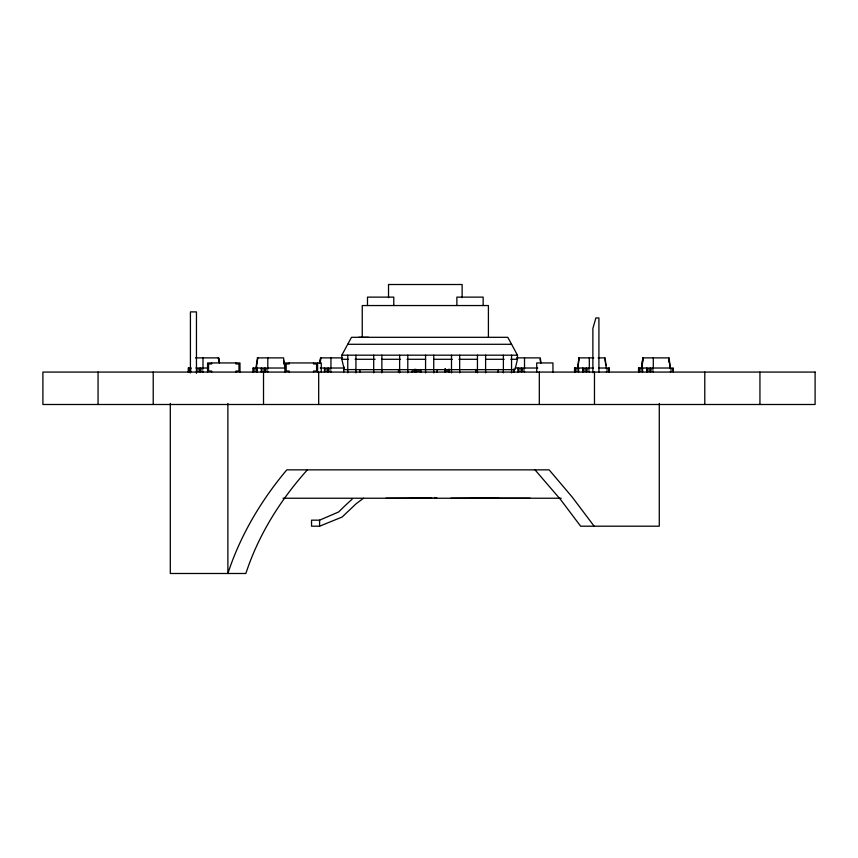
<?xml version="1.0" encoding="UTF-8"?>
<svg xmlns="http://www.w3.org/2000/svg" width="858" height="858" viewBox="0 0 858 858"><rect width="100%" height="100%" fill="white"/><g stroke="black" fill="none" stroke-linecap="round" stroke-linejoin="round"><path stroke-width="1.29" d="M255.92 368.018L257.497 357.883M256.338 368.018L257.765 357.883M319.787 362.945L320.506 357.883L342.535 357.883M319.927 362.945L320.463 359.148M320.195 362.945L320.913 357.883M577.434 368.018L579.011 357.883M577.852 368.018L579.279 357.883M641.409 368.018L642.846 357.883L669.058 357.883L670.484 369.026L673.348 369.026M641.548 368.018L642.985 357.883M641.827 368.018L643.253 357.883M355.931 369.551L344.272 369.648L341.838 359.288L341.838 355.18L351.49 337.312L507.807 337.312L517.471 355.18L517.471 359.288L515.025 369.648L356.284 369.648M307.389 469.852C280.405 499.882 258.419 535.006 245.86 573.487L170.302 573.487L170.302 403.442M363.481 498.23L356.102 503.785L342.085 517.042L319.594 526.201L311.54 526.201L311.54 520.163L319.594 520.163L338.685 511.947A301.029 301.029 0 0 1 352.08 499.27M482.872 498.23L498.519 498.026M482.293 498.23L530.126 498.23M423.23 498.23L436.926 498.026L434.255 498.048M474.957 498.23L561.25 498.23M470.441 498.23L487.955 498.026L450.911 498.23M412.419 498.23L431.767 498.069M410.285 498.23L431.595 498.069M385.95 498.23L427.745 498.069M347.726 344.294L511.582 344.294M341.838 355.18L517.471 355.18M195.474 357.883L218.769 357.883L219.476 362.945M257.357 357.883L283.558 357.883L284.995 369.026M516.58 357.883L540.283 357.883L541.001 362.945M578.871 357.883L593.736 357.883M598.101 357.883L605.083 357.883L606.509 369.026L609.384 369.026M341.838 359.288L348.487 359.288M355.137 359.288L375.096 359.288M381.756 359.288L400.375 359.288M407.035 359.288L425.665 359.288M433.644 359.288L452.273 359.288M458.923 359.288L477.552 359.288M485.531 359.288L504.161 359.288M510.821 359.288L517.471 359.288M191.259 368.018L188.256 368.018L188.256 372.072M195.924 368.018L208.29 368.018M253.056 368.018L284.995 368.018M320.195 368.018L344.176 368.018M515.132 368.018L537.741 368.018M593.286 368.018L574.57 368.018L574.57 372.072M598.573 368.018L609.384 368.018L609.384 372.072M188.663 369.026L191.055 369.026M196.546 369.026L203.003 369.026L203.003 357.883M253.464 369.026L257.046 369.026M261.347 369.026L267.803 369.026L267.803 357.883M324.496 369.026L330.941 369.026L330.941 357.883M518.071 369.026L524.517 369.026L524.517 357.883M574.989 369.026L578.571 369.026M582.861 369.026L589.317 369.026L589.317 357.883M638.953 369.026L642.535 369.026M646.835 369.026L653.292 369.026L653.292 357.883M188.663 371.053L191.055 371.053M196.546 371.053L203.003 371.053L203.003 372.072M253.464 371.053L257.046 371.053M261.347 371.053L267.803 371.053L267.803 372.072M324.496 371.053L330.941 371.053L330.941 372.072M414.982 371.053L412.119 371.053L412.119 372.072M417.288 371.053L420.334 371.053L420.334 372.072M445.388 371.053L448.97 371.053M518.071 371.053L524.517 371.053L524.517 372.072M574.989 371.053L578.571 371.053M582.861 371.053L589.317 371.053L589.317 372.072M609.384 371.053L606.509 371.053L606.509 372.072M638.953 371.053L642.535 371.053M646.835 371.053L653.292 371.053L653.292 372.072M673.348 371.053L670.484 371.053L670.484 372.072M282.968 498.23L425.89 498.23M436.926 498.23L483.923 498.23M535.006 469.852L560.649 499.667L580.641 526.201L659.276 526.201L659.276 403.432M594.154 526.201L572.286 497.179L549.131 469.852L286.819 469.852C261.132 500.353 240.283 535.499 227.885 573.487L227.885 403.41M668.779 357.883L670.216 368.018M668.822 359.148L669.358 362.945M669.712 365.476L670.077 368.018M604.665 357.883L605.887 365.476M540.047 359.148L540.722 362.945M283.505 360.414L284.191 364.21M218.49 357.883L219.026 361.679M218.35 357.883L218.887 361.679M759.941 372.072L759.941 404.493M704.783 372.072L704.783 404.493M673.348 372.072L673.348 368.018L638.545 368.018L638.545 372.072M650.418 368.018L650.418 372.072M646.835 368.018L646.835 372.072M642.535 368.018L642.535 372.072M638.953 368.018L638.953 372.072M638.684 368.018L638.684 372.072M608.965 368.018L608.965 372.072M598.916 372.436L598.916 317.932L595.892 317.932L592.878 328.453L592.878 372.662M594.476 372.072L594.476 404.493M586.454 368.018L586.454 372.072M582.861 368.018L582.861 372.072M578.571 368.018L578.571 372.072M574.989 368.018L574.989 372.072M574.71 368.018L574.71 372.072M552.938 372.072L552.938 362.945L536.722 362.945L536.722 372.072M539.317 372.072L539.317 404.493M521.653 368.018L521.653 372.072M518.071 368.018L518.071 372.072M514.328 369.466L514.328 372.072M513.77 369.026L513.77 372.072M511.55 355.18L511.55 372.833M503.378 355.18L503.378 372.833M498.112 369.466L498.112 372.072M488.406 337.076L488.406 305.545L362.248 305.545L362.248 337.076M485.607 355.18L485.607 372.833M483.151 305.545L483.161 297.125L456.874 297.125L456.874 305.545M477.445 355.18L477.445 372.833M476.919 371.053L476.919 372.072M475.718 369.466L475.718 372.072M462.13 297.651L462.13 284.513L388.524 284.513L388.524 297.651M459.674 355.18L459.674 372.833M451.501 355.18L451.501 372.833M448.97 369.026L448.97 372.072M445.388 369.026L445.388 372.072M445.12 369.026L445.12 372.072M444.97 369.026L444.97 372.072M444.648 371.053L444.648 372.072M437.108 369.466L437.108 372.072M433.74 355.18L433.74 372.833M425.568 355.18L425.568 372.833M420.892 369.466L420.892 372.072M416.28 369.466L416.28 372.072M414.982 369.026L414.982 372.072M407.797 355.18L407.797 372.833M399.635 355.18L399.635 372.833M398.498 369.466L398.498 372.072M393.779 305.545L393.779 297.125L367.492 297.125L367.492 305.545M382.282 369.466L382.282 372.072M381.864 355.18L381.864 372.833M373.691 355.18L373.691 372.833M368.618 337.312L358.73 337.312M359.888 369.466L359.888 372.072M355.931 355.18L355.931 372.833M347.758 355.18L347.758 372.833M343.672 366.323L343.672 372.072M328.078 368.018L328.078 372.072M324.496 368.018L324.496 372.072M321.278 372.072L321.278 362.945L285.178 362.945L285.178 372.072M319.594 520.163L319.594 526.201M318.683 372.072L318.683 404.493M317.61 362.945L317.61 372.072M313.556 362.945L313.556 363.964L316.591 363.964L316.591 371.053L313.556 371.053L313.556 372.072M289.232 362.945L289.232 363.964L286.197 363.964L286.197 371.053L289.232 371.053L289.232 372.072M284.995 371.053L284.995 372.072M264.929 368.018L264.929 372.072M263.524 372.072L263.524 404.493M261.347 368.018L261.347 372.072M257.046 368.018L257.046 372.072M253.464 368.018L253.464 372.072M253.196 368.018L253.056 372.072M239.983 372.072L239.983 362.945L207.561 362.945L207.561 372.072M235.929 362.945L235.929 363.964L238.974 363.964L238.974 371.053L235.929 371.053L235.929 372.072M211.615 362.945L211.615 363.964L208.569 363.964L208.569 371.053L211.615 371.053L211.615 372.072M200.129 368.018L200.129 372.072M196.461 373.305L196.461 311.894L190.422 311.894L190.422 372.898M188.663 368.018L188.663 372.072M153.217 372.072L153.217 404.493M98.059 372.072L98.059 404.493M815.1 372.072L42.9 372.072L42.9 404.493L815.1 404.493L815.1 372.072"/></g></svg>
